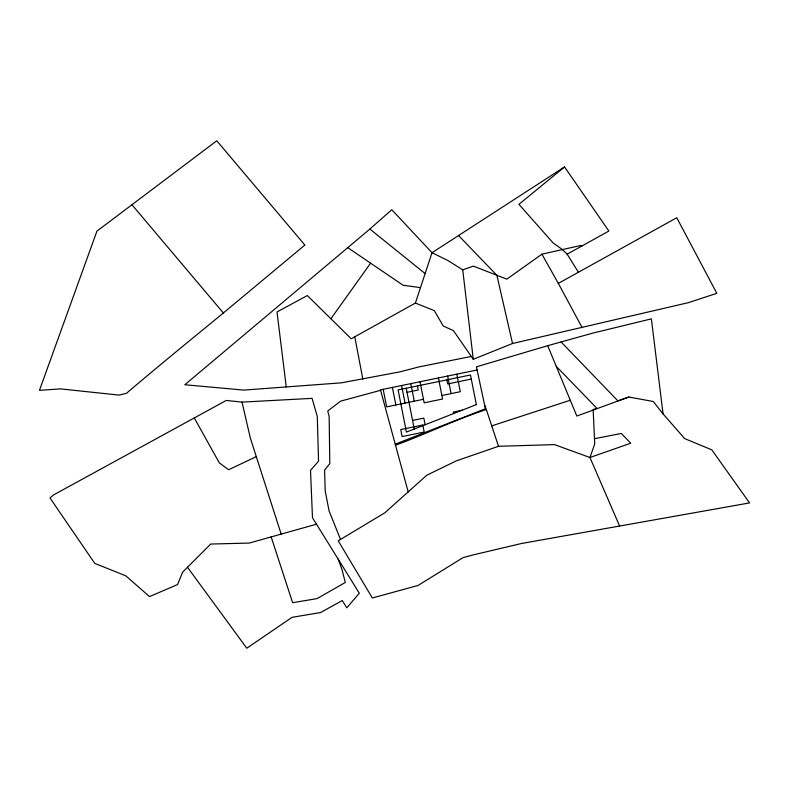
<?xml version="1.0" encoding="UTF-8"?>
<svg xmlns="http://www.w3.org/2000/svg" width="789" height="789" viewBox="0 0 789 789"><rect width="100%" height="100%" fill="white"/><g stroke="black" fill="none" stroke-linecap="round" stroke-linejoin="round"><path stroke-width="1.18" d="M286.259 386.945L277.008 311.961L307.335 295.55L351.233 338.797L415.389 303.055L432.027 252.717L564.539 166.923L608.871 231.049L567.153 254.166L562.449 249.59L553.138 242.963L518.945 204.321L564.539 166.923M330.907 318.766L370.593 263.181L403.12 285.263L420.33 287.62M395.24 444.177L485.403 408.761L476.428 366.826L547.714 345.69L576.818 416.05L628.803 397.035L653.262 401.483L663.056 413.909L684.704 438.625L711.806 449.848L749.55 502.918L521.361 543.522L474.248 554.657L463.094 557.616L417.992 585.477L372.339 597.983L338.225 540.82L384.785 512.84L426.81 475.205L456.22 460.904L498.53 446.298L554.48 444.621L589.955 457.502L630.746 443.231L621.278 433.467L594.502 438.704M471.319 356.45L418.959 366.905L399.688 371.915L341.459 382.833L243.762 390.101L184.804 384.746L369.893 229.047L391.788 209.736L432.027 252.717L447.817 260.478L462.739 269.848L473.272 359.281L512.534 343.501L688.353 302.67L716.816 293.321L676.765 217.744L558.326 283.389L582.223 327.751M223.376 312.977L304.86 245.054L216.778 140.787L96.929 231.147L39.45 390.348L60.566 388.888L119.06 395.102L126.477 393.287C158.461 366.027 190.928 339.655 223.376 312.977L131.645 204.39M582.42 245.704L581.02 245.438L541.925 254.166L506.844 279.148L473.39 266.149L462.739 269.848M256.297 456.634L228.632 469.751L219.303 462.847L194.291 417.933M395.516 445.223C426.08 434.019 455.322 419.6 486.33 409.57L484.594 405.023M628.803 397.035L617.905 400.881L561.107 341.953M486.33 409.57L491.725 425.873L570.181 400.279M316.468 524.202L249.255 543.069L210.732 544.045L182.673 572.094L177.545 584.56L149.525 596.602L125.786 575.812L94.769 563.395L49.993 497.977L53.672 494.861L226.265 400.437L242.026 402.124L312.089 398.356L317.296 416.562L318.539 461.2L310.511 470.352L312.483 517.742L359.32 593.22L346.805 607.846L342.288 600.528L320.581 612.53L292.038 617.333L246.789 648.213L187.496 567.271M547.714 345.69L592.657 333.155L651.389 318.855L663.056 413.909M380.604 390.318L340.621 401.137L327.77 410.98L329.161 416.75L329.812 463.646L324.585 470.175L325.216 490.975L329.052 510.838L340.513 539.449M477.098 369.982L380.485 389.874L408.229 492.011M407.016 392.33L418.259 390.013L417.45 385.92M471.299 379.085L447.708 383.947L446.899 379.854M423.476 399.293L386.659 406.877L383.188 389.322M441.879 395.506L460.293 391.709L456.811 374.154M412.578 420.419L423.821 418.101L425.133 424.738M462.147 410.201L453.271 412.036L453.576 413.574M415.389 303.055L434.325 310.629L443.231 325.965L453.419 330.63L473.272 359.281M347.781 247.647L370.593 263.181M369.893 229.047L424.886 273.408M556.196 366.293L596.898 408.308L593.15 409.629L594.738 443.931L589.955 457.502L619.641 526.125M458.557 235.536L496.892 275.331L512.534 343.501M567.153 254.166L578.426 272.254M541.925 254.166L558.326 283.389M338.185 559.115L341.884 569.194L345.296 582.46L317.099 598.595L292.62 602.707L271.169 536.914M491.725 425.873L498.53 446.298M281.18 534.114L250.32 438.023L242.026 402.124M447.61 376.057L451.081 393.612M438.408 377.951L442.58 399.017L424.166 402.804L419.995 381.738M410.793 383.632L414.264 401.187M406.207 388.237L414.274 429.009M401.591 385.535L405.063 403.09M392.389 387.429L395.861 404.984M354.784 336.814L362.841 379.134M476.349 404.629L406.434 432.086L398.09 389.904L470.481 374.992L476.349 404.629M422.815 425.005L400.723 429.561L402.114 436.583L424.206 432.027L422.815 425.005"/></g></svg>
